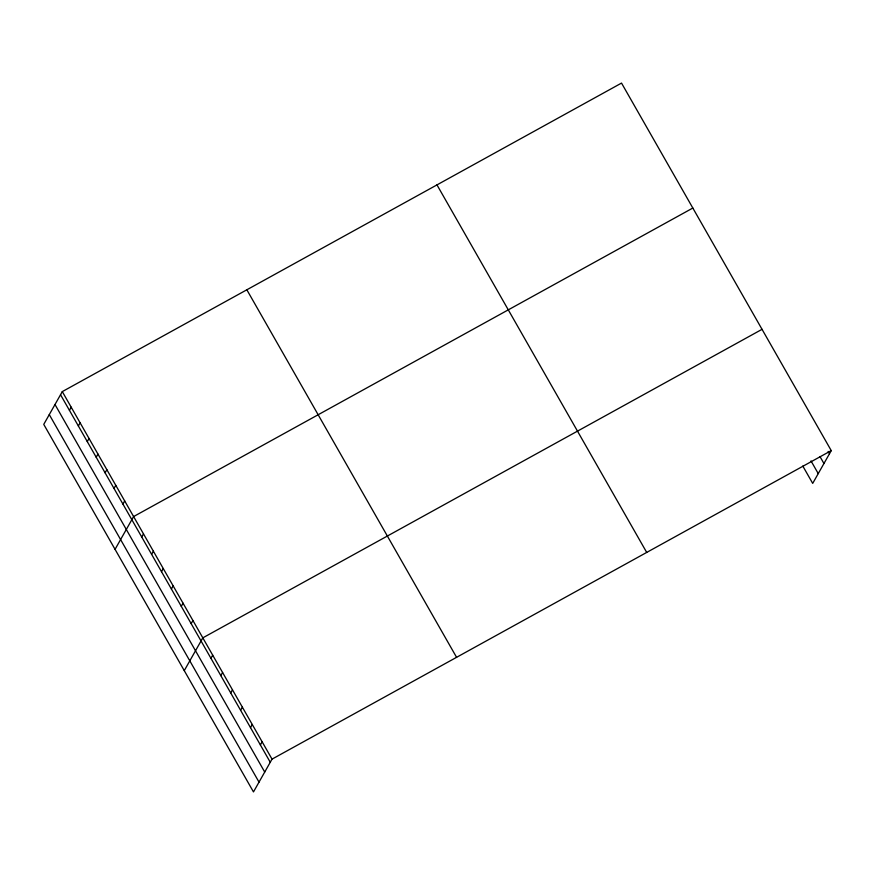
<?xml version="1.0" encoding="UTF-8"?>
<svg xmlns="http://www.w3.org/2000/svg" width="875" height="875" viewBox="0 0 875 875"><rect width="100%" height="100%" fill="white"/><g stroke="black" fill="none" stroke-linecap="round" stroke-linejoin="round"><path stroke-width="1.31" d="M62.3 391.606L43.75 424.386L253.477 791.919L272.027 759.139L831.25 450.614L621.523 83.081L62.3 391.606L272.027 759.139M69.442 410.342L71.214 407.225M78.356 425.961L80.128 422.844M87.27 441.591L89.042 438.462M96.184 457.209L97.956 454.092M105.098 472.828L106.87 469.711M114.012 488.447L115.773 485.33M122.927 504.066L124.688 500.948M115.062 549.347L133.602 516.567L692.825 208.042M141.728 537.009L143.489 533.892M151.616 554.334L153.377 551.217M161.503 571.67L163.264 568.542M171.391 588.995L173.152 585.878M181.278 606.32L183.039 603.203M191.166 623.645L192.927 620.528M184.264 670.633L202.814 637.853L762.038 329.328M210.941 658.295L212.702 655.178M220.828 675.62L222.589 672.503M230.716 692.956L232.477 689.828M240.603 710.281L242.364 707.164M250.491 727.606L252.252 724.489M260.378 744.931L262.139 741.814M831.25 450.614L812.7 483.394L802.812 466.069M828.166 451.423L829.489 453.731M819.995 456.586L823.944 463.52M810.994 460.895L818.245 473.605M436.975 184.887L646.702 552.42M246.838 289.789L456.575 657.322M60.528 394.723L270.266 762.256M54.994 404.512L264.72 772.045M49.284 414.597L259.022 782.13"/></g></svg>
